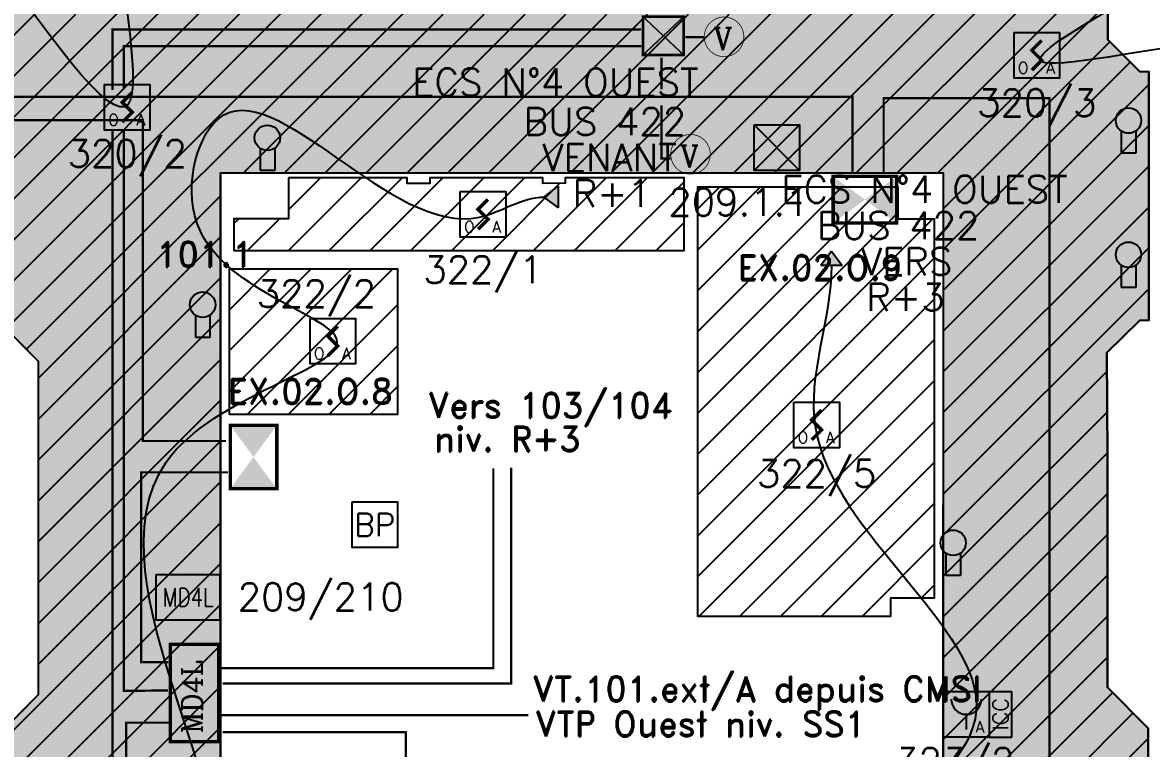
# Model space of a CAD drawing. Header units: millimetres. Extents: x 107 to 210, y 0 to 81.
# Drawn here: x 155.27 to 167.68, y 61.13 to 69.11 of the extents above; entities that cross this region are included whole.
import ezdxf
from ezdxf.enums import TextEntityAlignment as Align

# ---------------------------------------------------------------- set-up
doc = ezdxf.new("R2010")
doc.units = ezdxf.units.MM
doc.linetypes.add('CACHE2', pattern=[4.762499999999999, 3.175, -1.5875])
doc.linetypes.add('SLD', pattern=[0])
for name, color, linetype in [('ATEIS MISE EN SECURITE', 7, 'Continuous'), ('ATEIS ZONES MES', 7, 'Continuous'), ('JCC-ADRESSAGE', 6, 'Continuous'), ('JCC-ALARME GENERALE SELECTIVE', 3, 'Continuous'), ('JCC-BOUTON POUSSOIR REARMEMENT CCF', 3, 'Continuous'), ('JCC-COMMUN', 2, 'Continuous'), ('JCC-DECLENCHEUR MANUEL AVEC ISOLATEUR', 5, 'Continuous'), ('JCC-ELEMENT DEPORTE_4 L DAS', 1, 'Continuous'), ('JCC-FILERIE SDI', 6, 'Continuous'), ('JCC-INDICATEUR ACTION', 1, 'Continuous'), ('JCC-OPTIQUE_A', 1, 'Continuous'), ('JCC-UAE-SDI', 7, 'Continuous'), ('JCC-ZONING ZDA-ZDM', 5, 'Continuous')]:
    doc.layers.add(name, color=color, linetype=linetype)
doc.layers.add('JCC-MD4L', color=1, linetype='Continuous', lineweight=0)
doc.styles.add('HELVL', font='ROMAND.SHX')
doc.styles.add('ROMANC', font='romanc')
doc.styles.get("Standard").update_dxf_attribs({"font": 'romans.shx'})
doc.styles.add('TEXTE', font='romans.shx')
pattern_1 = [(45, (143.0897827529831, 5.6987882956156), (-0.2245064030267288, 0.2245064030267289), [])]

# ---------------------------------------------------------------- blocks, each defined once
blk = doc.blocks.new('indicateur action')
at = {"layer": 'JCC-INDICATEUR ACTION'}
blk.add_hatch(color=0, dxfattribs=at).paths.add_polyline_path([(0.8030127013912307, -0.0464669295174307, -0.3153438562594669), (-0.8030127013912235, -0.04646692951743026), (-0.8030127013912236, -2.50000000000001), (0.803012701391231, -2.500000000000011)])
at = {"layer": 'JCC-INDICATEUR ACTION', "color": 0}
for p, q in [((-0.8030127013912235, -0.04646692951742981), (-0.8030127013912237, -2.500000000000011)), ((0.8030127013912306, -0.0464669295174307), (0.8030127013912308, -2.500000000000011)), ((0.8030127013912305, -2.500000000000011), (-0.803012701391224, -2.500000000000011))]:
    blk.add_line(p, q, dxfattribs=at)
blk.add_circle((3.800067569315803e-15, 1.100153974300259), 1.39984602569973, dxfattribs=at)
at = {"layer": 'JCC-ADRESSAGE', "style": 'TEXTE'}
blk.add_attdef('ADRESSE', text='', height=3, dxfattribs=at).set_placement((3.552713678800501e-15, 4.999999999999989), align=Align.MIDDLE)
blk = doc.blocks.new('déclencheur manuel avec isolateur')
at = {"layer": 'JCC-DECLENCHEUR MANUEL AVEC ISOLATEUR', "color": 0}
for p, q in [((2.499999999999996, 2.499999999999996), (5.018215026867448, 2.499999999999996)), ((5.018215026867448, -2.500000000000004), (5.018215026867448, 2.499999999999996)), ((-3.552713678800501e-15, -3.552713678800501e-15), (-3.552713678800501e-15, -1.65819100732848)), ((2.499999999999996, -2.500000000000004), (5.018215026867448, -2.500000000000004))]:
    blk.add_line(p, q, dxfattribs=at)
blk.add_lwpolyline([(-2.500000000000004, 2.499999999999996), (2.499999999999996, 2.499999999999996), (2.499999999999996, -2.500000000000004), (-2.500000000000004, -2.500000000000004)], close=True, dxfattribs=at)
blk.add_arc((-3.552713678800501e-15, 1.658191007328472), 1.658191007328476, 180, 0, dxfattribs=at)
at = {"layer": 'JCC-ADRESSAGE', "style": 'TEXTE'}
blk.add_attdef('ADRESSE', text='', height=3, dxfattribs=at).set_placement((-3.552713678800501e-15, 4.999999999999996), align=Align.MIDDLE)
at = {"layer": 'JCC-DECLENCHEUR MANUEL AVEC ISOLATEUR', "color": 0}
blk.add_text('ICC', height=1.6683162539904, rotation=90, dxfattribs=at).set_placement((3.759107513433722, -3.552713678800501e-15), align=Align.MIDDLE_CENTER)
blk.add_text('A', height=1.25, dxfattribs=at).set_placement((1.499999999999996, -2.000000000000004), align=Align.CENTER)
blk = doc.blocks.new('alarme générale selective')
at = {"layer": 'JCC-ALARME GENERALE SELECTIVE', "color": 0}
for p, q in [((2.499999999999996, -2.500000000000004), (-2.500000000000004, 2.499999999999996)), ((-2.500000000000004, -2.500000000000004), (2.499999999999996, 2.499999999999996))]:
    blk.add_line(p, q, dxfattribs=at)
blk.add_lwpolyline([(-2.500000000000004, 2.499999999999996), (2.499999999999996, 2.499999999999996), (2.499999999999996, -2.500000000000004), (-2.500000000000004, -2.500000000000004)], close=True, dxfattribs=at)
at = {"layer": 'JCC-ADRESSAGE', "style": 'TEXTE'}
blk.add_attdef('ADRESSE', text='', height=3, dxfattribs=at).set_placement((-3.552713678800501e-15, 4.999999999999996), align=Align.MIDDLE)
blk = doc.blocks.new('optique_a')
at = {"layer": 'JCC-OPTIQUE_A', "color": 0}
blk.add_lwpolyline([(-2.500000000000004, 2.499999999999996), (2.499999999999996, 2.499999999999996), (2.499999999999996, -2.500000000000004), (-2.500000000000004, -2.500000000000004)], close=True, dxfattribs=at)
at = {"layer": 'JCC-OPTIQUE_A', "color": 0, "const_width": 0.3847028156401553}
blk.add_lwpolyline([(0.5440519393614025, 1.632155818084282), (-0.5440519393614309, 0.5440519393614258), (0.5440519393614238, -0.5440519393614325), (-0.5440519393614309, -1.632155818084268)], dxfattribs=at)
at = {"layer": 'JCC-ADRESSAGE', "style": 'TEXTE'}
blk.add_attdef('ADRESSE', text='', height=3, dxfattribs=at).set_placement((-3.552713678800501e-15, 4.999999999999996), align=Align.MIDDLE)
at = {"layer": 'JCC-OPTIQUE_A', "color": 0}
for s, p in [('O', (-1.500000000000004, -2.000000000000004)), ('A', (1.499999999999996, -2.000000000000004))]:
    blk.add_text(s, height=1.25, dxfattribs=at).set_placement(p, align=Align.CENTER)
blk = doc.blocks.new('MD4L')
at = {"layer": 'JCC-ELEMENT DEPORTE_4 L DAS', "color": 0}
blk.add_lwpolyline([(-3.5, 2.5), (3.5, 2.5), (3.5, -2.5), (-3.5, -2.5)], close=True, dxfattribs=at)
at = {"layer": 'JCC-ADRESSAGE', "style": 'TEXTE'}
blk.add_attdef('ADRESSE', text='', height=3, dxfattribs=at).set_placement((0, 5), align=Align.MIDDLE)
at = {"layer": 'JCC-ELEMENT DEPORTE_4 L DAS', "color": 0, "width": 0.8}
blk.add_text('MD4L', height=2, dxfattribs=at).set_placement((0, 0), align=Align.MIDDLE_CENTER)
blk = doc.blocks.new('commun')
at = {"layer": 'JCC-COMMUN', "color": 0}
blk.add_lwpolyline([(-2.5, 2.5), (2.5, 2.5), (2.5, -2.5), (-2.5, -2.5)], close=True, dxfattribs=at)
at = {"layer": 'JCC-ADRESSAGE', "style": 'TEXTE'}
blk.add_attdef('ADRESSE', text='', height=3, dxfattribs=at).set_placement((0, 5), align=Align.MIDDLE)
at = {"layer": 'JCC-COMMUN', "color": 0, "style": 'TEXTE'}
blk.add_attdef('GENRE', text='', height=2.5, dxfattribs=at).set_placement((0, 0), align=Align.MIDDLE)
blk = doc.blocks.new("VOLETS D'EXTRACTION DE DESENFUMAGE")
at = {"color": 1, "linetype": 'SLD', "const_width": 0.3729532922600144}
blk.add_lwpolyline([(-1.13686837721616e-13, 5.124033840068691), (-1.13686837721616e-13, 0), (6.972968962860321, 0), (6.972968962860321, 5.124033840068691)], close=True, dxfattribs=at)
at = {"color": 1, "linetype": 'SLD'}
blk.add_solid([(0, 5.124033840068577), (0, 0), (6.972968962860875, 0), (6.972968962860875, 5.124033840068577)], dxfattribs=at)
blk = doc.blocks.new('A$C20DD5AA8')
at = {"color": 4, "linetype": 'Continuous', "const_width": 0.3638002195688405}
blk.add_lwpolyline([(0.1819029594407766, 5.517656847112903), (0.1819029594407766, 0.1819002242664283), (10.88313824710531, 0.1819002242664283), (10.88313824710531, 5.517656847112903)], close=True, dxfattribs=at)
at = {"linetype": 'Continuous', "style": 'ROMANC'}
blk.add_text('MD4L', height=2.182801317413043, dxfattribs=at).set_placement((1.126129389353082, 2.004619311186161))
blk = doc.blocks.new('VENTOUSE ELECTROMANETIQUE A RUPTURE')
at = {"color": 4, "linetype": 'Continuous', "const_width": 0.005351014314215994}
blk.add_lwpolyline([(-0.142456962376265, 0, 1), (0.142456962376265, 0, 1)], format="xyb", close=True, dxfattribs=at)
at = {"color": 1, "linetype": 'SLD', "style": 'ROMANC'}
blk.add_text('V', height=0.1597979150226953, dxfattribs=at).set_placement((-0.07690751286792619, -0.09598116641438992))
blk = doc.blocks.new('BOITE DE RACCORDEMENT PCF')
at = {"color": 3, "linetype": 'Continuous', "const_width": 0.02}
blk.add_lwpolyline([(0, 0.2747815314361901), (0, 0), (0.292092409407644, 0), (0.292092409407644, 0.2747815314361901)], close=True, dxfattribs=at)
at = {"color": 3, "linetype": 'Continuous', "const_width": 0.01}
for points in [[(0.292092409407644, 0), (0, 0.2747815314361901)], [(0.292092409407644, 0.2747815314361901), (0, 0)]]:
    blk.add_lwpolyline(points, dxfattribs=at)

msp = doc.modelspace()

# ---------------------------------------------------------------- hatches: boundary and pattern name
at = {"layer": 'ATEIS ZONES MES'}
h = msp.add_hatch(dxfattribs=at)
h.set_pattern_fill('DOTS', color=5, scale=0.1, style=0)
h.set_pattern_definition([(0, (143.0897827529831, 5.6987882956156), (0.079375, 0.15875), [0, -0.15875])])
edge = h.paths.add_edge_path()
edge.add_line((167.6293019678575, 72.18225126282603), (167.6293214431465, 70.84881273851586))
edge.add_line((167.6293214431465, 70.84881273851586), (167.598997744981, 70.84881229561562))
edge.add_line((167.598997744981, 70.84881229561562), (167.1990029671635, 70.44881129561561))
edge.add_line((167.1990029671635, 70.44881129561561), (167.1990029671636, 69.97907529561563))
edge.add_line((167.1990029671636, 69.97907529561563), (167.1990029671635, 68.91832672706973))
edge.add_line((167.1990029671635, 68.91832672706973), (167.5506351678989, 68.56668852633426))
edge.add_line((167.5506351678989, 68.56668852633426), (167.6490039671635, 68.56668852633426))
edge.add_line((167.6490039671635, 68.56668852633426), (167.6490039671635, 65.83092606489693))
edge.add_line((167.6490039671635, 65.83092606489693), (167.5506351678989, 65.83092606489693))
edge.add_line((167.5506351678989, 65.83092606489693), (167.1876291209128, 65.47315430230299))
edge.add_line((167.1876291209128, 65.47315430230299), (167.1928695007151, 64.32904129561561))
edge.add_line((167.1928695007151, 64.32904129561561), (167.1928695007151, 61.79933229561559))
edge.add_line((167.1928695007151, 61.79933229561559), (167.6428705007151, 61.3490952956156))
edge.add_line((167.6428705007151, 61.3490952956156), (167.642870500716, 58.72898986416149))
edge.add_line((167.642870500716, 58.72898986416149), (167.1928695007151, 58.27898986416149))
edge.add_line((167.1928695007151, 58.27898986416149), (167.1928695007151, 54.86855772706971))
edge.add_line((167.1928695007151, 54.86855772706971), (167.6428705007151, 54.4185837270697))
edge.add_line((167.6428705007151, 54.4185837270697), (167.6428705007154, 53.19879629561559))
edge.add_line((167.6428705007154, 53.19879629561559), (161.8928585007151, 53.19879629561559))
edge.add_line((161.8928585007151, 53.19879629561559), (161.8928585007151, 54.74877629561561))
edge.add_line((161.8928585007151, 54.74877629561561), (165.3928305007151, 54.74877629561563))
edge.add_line((165.3928305007151, 54.74877629561563), (165.3931315007151, 57.46679729561561))
edge.add_line((165.3931315007151, 57.46679729561561), (165.3928305007151, 60.16141070751237))
edge.add_line((165.3928305007151, 60.16141070751237), (165.3931315007151, 67.4487732956156))
edge.add_line((165.3931315007151, 67.4487732956156), (157.4431515007151, 67.4487732956156))
edge.add_line((157.4431515007151, 67.4487732956156), (157.4431535007151, 60.3487742956156))
edge.add_line((157.4431535007151, 60.3487742956156), (157.4431535007151, 58.13359565188933))
edge.add_line((157.4431535007151, 58.13359565188933), (157.1576889318841, 58.13359565188933))
edge.add_line((157.1576889318841, 58.13359565188933), (155.5255102163, 58.13359565188932))
edge.add_line((155.5255102163, 58.13359565188932), (155.4933285007151, 58.13359565188932))
edge.add_line((155.4933285007151, 58.13359565188932), (155.4433315007151, 58.13359565188932))
edge.add_line((155.4433315007151, 58.13359565188932), (155.4432626882786, 58.27892167644509))
edge.add_line((155.4432626882786, 58.27892167644509), (154.9933305007151, 58.7288528641615))
edge.add_line((154.9933305007151, 58.7288528641615), (154.9934676608693, 61.26885571966304))
edge.add_line((154.9934676608693, 61.26885571966304), (155.4433315007151, 61.7188567270697))
edge.add_line((155.4433315007151, 61.7188567270697), (155.4433315007151, 65.37904486416149))
edge.add_line((155.4433315007151, 65.37904486416149), (154.9933305007151, 65.82904586416149))
edge.add_line((154.9933305007151, 65.82904586416149), (154.9933305007151, 67.24880629561561))
edge.add_line((154.9933305007151, 67.24880629561561), (151.5931475007151, 67.2488062956156))
edge.add_line((151.5931475007151, 67.2488062956156), (151.5931475007151, 67.2988062956156))
edge.add_line((151.5931475007151, 67.2988062956156), (151.4431475007151, 67.2988057956156))
edge.add_line((151.4431475007151, 67.2988057956156), (151.4431475007151, 68.9487962956156))
edge.add_line((151.4431475007151, 68.9487962956156), (151.5931475007151, 68.9487962956156))
edge.add_line((151.5931475007151, 68.9487962956156), (151.5931475007151, 69.1987962956156))
edge.add_line((151.5931475007151, 69.1987962956156), (152.6942710456305, 69.19879629561561))
edge.add_line((152.6942710456305, 69.19879629561561), (152.9597064371281, 69.46422755815499))
edge.add_line((152.9597064371281, 69.46422755815499), (152.9596974342522, 69.635228762064))
edge.add_line((152.9596974342522, 69.635228762064), (154.2931440624956, 69.635228762064))
edge.add_line((154.2931440624956, 69.635228762064), (154.2931440624956, 69.59879562268854))
edge.add_line((154.2931440624956, 69.59879562268854), (154.6931505007151, 69.1987962956156))
edge.add_line((154.6931505007151, 69.1987962956156), (156.26456248385, 69.19879629561561))
edge.add_line((156.26456248385, 69.19879629561561), (156.5299978753476, 69.46422755815499))
edge.add_line((156.5299978753476, 69.46422755815499), (156.5299969717241, 69.63462676206402))
edge.add_line((156.5299969717241, 69.63462676206402), (159.3565920280334, 69.63461179911923))
edge.add_line((159.3565920280334, 69.63461179911923), (159.3565911260825, 69.46422755815499))
edge.add_line((159.3565911260825, 69.46422755815499), (159.6220265175802, 69.1987962956156))
edge.add_line((159.6220265175802, 69.1987962956156), (163.46426148385, 69.1987962956156))
edge.add_line((163.46426148385, 69.1987962956156), (163.7296968753477, 69.46422755815499))
edge.add_line((163.7296968753477, 69.46422755815499), (163.7296968753477, 69.63462676206402))
edge.add_line((163.7296968753477, 69.63462676206402), (165.2431394979861, 69.63461361474498))
edge.add_line((165.2431394979861, 69.63461361474498), (165.2431394979861, 73.5488092956156))
edge.add_line((165.2431394979861, 73.5488092956156), (165.2931685007151, 73.5488092956156))
edge.add_line((165.2931685007151, 73.5488092956156), (165.2931725007151, 73.6988112956156))
edge.add_line((165.2931725007151, 73.6988112956156), (166.9431665007151, 73.6988112956156))
edge.add_line((166.9431665007151, 73.6988112956156), (166.9431665007151, 73.5488092956156))
edge.add_line((166.9431665007151, 73.5488092956156), (167.1931705007151, 73.5488092956156))
edge.add_line((167.1931705007151, 73.5488092956156), (167.1931705007151, 72.44768575070019))
edge.add_line((167.1931705007151, 72.44768575070019), (167.4586017632545, 72.18225035920253))
edge.add_line((167.4586017632545, 72.18225035920253), (167.6293019678707, 72.1822503592025))
at = {"layer": 'JCC-FILERIE SDI'}
for points in [[(160.9984261753374, 67.18749188533326), (161.1545796832442, 67.06950430906528), (161.1545796832442, 67.30547946160127)], [(164.1604715658215, 66.59260166283624), (164.0424839895535, 66.43644815492937), (164.2784591420895, 66.43644815492937)]]:
    msp.add_hatch(color=4, dxfattribs=at).paths.add_polyline_path(points)
at = {"layer": 'JCC-ZONING ZDA-ZDM'}
h = msp.add_hatch(dxfattribs=at)
h.set_pattern_fill('ANSI31', color=6, scale=0.1, style=0)
h.set_pattern_definition(pattern_1)
edge = h.paths.add_edge_path()
edge.add_line((167.6259452201255, 72.18225126282603), (167.6259646954146, 70.84881273851586))
edge.add_line((167.6259646954146, 70.84881273851586), (167.5956409972491, 70.84881229561562))
edge.add_line((167.5956409972491, 70.84881229561562), (167.1956462194315, 70.44881129561561))
edge.add_line((167.1956462194315, 70.44881129561561), (167.1956462194316, 69.97907529561563))
edge.add_line((167.1956462194316, 69.97907529561563), (167.1956462194315, 68.91832672706973))
edge.add_line((167.1956462194315, 68.91832672706973), (167.5472784201669, 68.56668852633426))
edge.add_line((167.5472784201669, 68.56668852633426), (167.6456472194315, 68.56668852633426))
edge.add_line((167.6456472194315, 68.56668852633426), (167.6456472194315, 65.83092606489693))
edge.add_line((167.6456472194315, 65.83092606489693), (167.5472784201669, 65.83092606489693))
edge.add_line((167.5472784201669, 65.83092606489693), (167.1842723731809, 65.47315430230299))
edge.add_line((167.1842723731809, 65.47315430230299), (167.1895127529831, 64.32904129561561))
edge.add_line((167.1895127529831, 64.32904129561561), (167.1895127529831, 61.79933229561559))
edge.add_line((167.1895127529831, 61.79933229561559), (167.6395137529831, 61.3490952956156))
edge.add_line((167.6395137529831, 61.3490952956156), (167.6395137529841, 58.72898986416149))
edge.add_line((167.6395137529841, 58.72898986416149), (167.1895127529831, 58.27898986416149))
edge.add_line((167.1895127529831, 58.27898986416149), (167.1895127529831, 54.86855772706971))
edge.add_line((167.1895127529831, 54.86855772706971), (167.6395137529831, 54.4185837270697))
edge.add_line((167.6395137529831, 54.4185837270697), (167.6395137529834, 53.19879629561559))
edge.add_line((167.6395137529834, 53.19879629561559), (161.8895017529831, 53.19879629561559))
edge.add_line((161.8895017529831, 53.19879629561559), (161.8895017529831, 54.74877629561561))
edge.add_line((161.8895017529831, 54.74877629561561), (165.3894737529831, 54.74877629561563))
edge.add_line((165.3894737529831, 54.74877629561563), (165.3897747529831, 57.46679729561561))
edge.add_line((165.3897747529831, 57.46679729561561), (165.3894737529831, 60.16141070751237))
edge.add_line((165.3894737529831, 60.16141070751237), (165.3897747529831, 67.4487732956156))
edge.add_line((165.3897747529831, 67.4487732956156), (157.4397947529831, 67.4487732956156))
edge.add_line((157.4397947529831, 67.4487732956156), (157.4397967529831, 60.3487742956156))
edge.add_line((157.4397967529831, 60.3487742956156), (157.4397967529831, 58.13359565188933))
edge.add_line((157.4397967529831, 58.13359565188933), (157.1543321841522, 58.13359565188933))
edge.add_line((157.1543321841522, 58.13359565188933), (155.522153468568, 58.13359565188932))
edge.add_line((155.522153468568, 58.13359565188932), (155.4899717529831, 58.13359565188932))
edge.add_line((155.4899717529831, 58.13359565188932), (155.4399747529831, 58.13359565188932))
edge.add_line((155.4399747529831, 58.13359565188932), (155.4399059405466, 58.27892167644509))
edge.add_line((155.4399059405466, 58.27892167644509), (154.9899737529831, 58.7288528641615))
edge.add_line((154.9899737529831, 58.7288528641615), (154.9901109131374, 61.26885571966304))
edge.add_line((154.9901109131374, 61.26885571966304), (155.4399747529831, 61.7188567270697))
edge.add_line((155.4399747529831, 61.7188567270697), (155.4399747529831, 65.37904486416149))
edge.add_line((155.4399747529831, 65.37904486416149), (154.9899737529831, 65.82904586416149))
edge.add_line((154.9899737529831, 65.82904586416149), (154.9899737529831, 67.24880629561561))
edge.add_line((154.9899737529831, 67.24880629561561), (151.5897907529831, 67.2488062956156))
edge.add_line((151.5897907529831, 67.2488062956156), (151.5897907529831, 67.2988062956156))
edge.add_line((151.5897907529831, 67.2988062956156), (151.4397907529831, 67.2988057956156))
edge.add_line((151.4397907529831, 67.2988057956156), (151.4397907529831, 68.9487962956156))
edge.add_line((151.4397907529831, 68.9487962956156), (151.5897907529831, 68.9487962956156))
edge.add_line((151.5897907529831, 68.9487962956156), (151.5897907529831, 69.1987962956156))
edge.add_line((151.5897907529831, 69.1987962956156), (152.6909142978985, 69.19879629561561))
edge.add_line((152.6909142978985, 69.19879629561561), (152.9563496893962, 69.46422755815499))
edge.add_line((152.9563496893962, 69.46422755815499), (152.9563406865202, 69.635228762064))
edge.add_line((152.9563406865202, 69.635228762064), (154.2897873147636, 69.635228762064))
edge.add_line((154.2897873147636, 69.635228762064), (154.2897873147636, 69.59879562268854))
edge.add_line((154.2897873147636, 69.59879562268854), (154.6897937529831, 69.1987962956156))
edge.add_line((154.6897937529831, 69.1987962956156), (156.261205736118, 69.19879629561561))
edge.add_line((156.261205736118, 69.19879629561561), (156.5266411276157, 69.46422755815499))
edge.add_line((156.5266411276157, 69.46422755815499), (156.5266402239922, 69.63462676206402))
edge.add_line((156.5266402239922, 69.63462676206402), (159.3532352803015, 69.63461179911923))
edge.add_line((159.3532352803015, 69.63461179911923), (159.3532343783506, 69.46422755815499))
edge.add_line((159.3532343783506, 69.46422755815499), (159.6186697698483, 69.1987962956156))
edge.add_line((159.6186697698483, 69.1987962956156), (163.460904736118, 69.1987962956156))
edge.add_line((163.460904736118, 69.1987962956156), (163.7263401276157, 69.46422755815499))
edge.add_line((163.7263401276157, 69.46422755815499), (163.7263401276157, 69.63462676206402))
edge.add_line((163.7263401276157, 69.63462676206402), (165.2397827502541, 69.63461361474498))
edge.add_line((165.2397827502541, 69.63461361474498), (165.2397827502541, 73.5488092956156))
edge.add_line((165.2397827502541, 73.5488092956156), (165.2898117529831, 73.5488092956156))
edge.add_line((165.2898117529831, 73.5488092956156), (165.2898157529831, 73.6988112956156))
edge.add_line((165.2898157529831, 73.6988112956156), (166.9398097529831, 73.6988112956156))
edge.add_line((166.9398097529831, 73.6988112956156), (166.9398097529831, 73.5488092956156))
edge.add_line((166.9398097529831, 73.5488092956156), (167.1898137529831, 73.5488092956156))
edge.add_line((167.1898137529831, 73.5488092956156), (167.1898137529831, 72.44768575070019))
edge.add_line((167.1898137529831, 72.44768575070019), (167.4552450155225, 72.18225035920253))
edge.add_line((167.4552450155225, 72.18225035920253), (167.6259452201387, 72.1822503592025))
h = msp.add_hatch(dxfattribs=at)
h.set_pattern_fill('ANSI31', color=3, scale=0.1, style=0)
h.set_pattern_definition(pattern_1)
h.paths.add_polyline_path([(158.1897867529831, 67.3987742956156), (158.1897867529831, 66.9487732956156), (157.5897937529831, 66.9487732956156), (157.5897937529831, 66.59833629561561), (162.5391747529831, 66.5983362956156), (162.5391262526121, 67.39877429267685), (161.2328644686559, 67.39877429267685), (161.2328644686559, 67.33812323962101), (160.9846787529831, 67.3377762956156), (160.9846787529831, 67.39877429267686), (159.7442837529831, 67.39877429267686), (159.7442837529831, 67.3377762956156), (159.4962007529831, 67.3377762956156), (159.4962007529831, 67.39877429267686)])
h = msp.add_hatch(dxfattribs=at)
h.set_pattern_fill('ANSI31', color=3, scale=0.1, style=0)
h.set_pattern_definition(pattern_1)
h.paths.add_polyline_path([(164.8897857529831, 67.2987902956156), (164.8897857529831, 66.9487732956156), (165.2897737529831, 66.9487732956156), (165.2897737529831, 62.7786032956156), (164.8100797529831, 62.7786032956156), (164.8100797529831, 62.57787729561561), (162.6891767529831, 62.5778772956156), (162.6891807529831, 67.2987902956156)])
h = msp.add_hatch(dxfattribs=at)
h.set_pattern_fill('ANSI31', color=3, scale=0.1, style=0)
h.set_pattern_definition(pattern_1)
edge = h.paths.add_edge_path()
edge.add_line((157.5398027529831, 64.79833329561559), (157.5398027529831, 66.3983312956156))
edge.add_line((157.5398027529831, 66.3983312956156), (159.3891797529831, 66.3983312956156))
edge.add_line((159.3891797529831, 66.3983312956156), (159.3892852938605, 64.79845530257793))
edge.add_line((159.3892852938605, 64.79845530257793), (157.5398027529831, 64.79845530257793))

# ---------------------------------------------------------------- linework, layer by layer
at = {"layer": 'ATEIS MISE EN SECURITE', "color": 6, "const_width": 0.025}
for points in [[(156.2552264680053, 68.36565572325799), (156.2552264680053, 69.02899339659172), (162.0642033843964, 69.02899339659172)], [(162.5524374562498, 68.94355188548292), (162.7626593000999, 68.94355188548292)], [(162.0678847424861, 68.84494839875296), (156.3794039632205, 68.84494839875296), (156.3794039632205, 68.37056046406403)], [(162.2907325327706, 68.7206224390369), (162.2907325327706, 68.37246329567651)], [(162.2907325327706, 68.19496381586436), (162.2907325327706, 67.6102623468758), (162.3936982532476, 67.6102623468758)], [(152.4597784558348, 52.23758425913996), (152.4597784558348, 51.63199357453433), (156.2552264680053, 51.63199357453433), (156.2552264680053, 67.92424272309859)], [(156.3794039632205, 67.92424272309859), (156.3794039632205, 61.75861182325744), (156.8660659014359, 61.76326426295682)]]:
    msp.add_lwpolyline(points, dxfattribs=at)
at = {"layer": 'ATEIS MISE EN SECURITE', "color": 3, "const_width": 0.025}
for points in [[(152.0394516317212, 68.28810685816984), (164.3900760728394, 68.28810685816984), (164.3900760728394, 67.45531030786384)], [(164.7338921195641, 67.44426557170044), (164.7338921195641, 68.27285686049689), (166.5563819348153, 68.27285686049689), (166.5563819348153, 58.18047698123112), (165.4063112869907, 58.18047698123112)], [(157.5028957912391, 64.50582250274286), (156.588463527433, 64.50582250274286), (156.588463527433, 68.03364113923556), (152.0278764846602, 68.03364113923556)], [(156.8677709334424, 62.07593478987414), (156.5719012923735, 62.07593478987414), (156.5719012923735, 64.16096207350057), (157.5241168216174, 64.16096207350057)], [(156.8857634622048, 61.40911335589632), (156.4065401826385, 61.40911335589632), (156.4065401826385, 50.37485461576495), (159.3802030821394, 50.37485461576495), (159.3802030821394, 37.65722885478928), (158.1883147392112, 37.65722885478928)]]:
    msp.add_lwpolyline(points, dxfattribs=at)
at = {"layer": 'ATEIS MISE EN SECURITE', "color": 4, "linetype": 'CACHE2', "ltscale": 0.1, "const_width": 0.025}
msp.add_lwpolyline([(157.457117736961, 62.0076274896937), (160.4425658614359, 62.0076274896937), (160.4425658614359, 64.20338272146515)], dxfattribs=at)
at = {"layer": 'ATEIS MISE EN SECURITE', "color": 1, "linetype": 'CACHE2', "ltscale": 0.1, "const_width": 0.025}
for points in [[(157.4663889881146, 61.84086118112293), (160.6372689813861, 61.84086118112293), (160.6372689813861, 64.21264748652908)], [(157.4415732344154, 61.49128585601639), (160.8288367592137, 61.49128585601639)]]:
    msp.add_lwpolyline(points, dxfattribs=at)
at = {"layer": 'ATEIS MISE EN SECURITE', "color": 5, "linetype": 'CACHE2', "ltscale": 0.1, "const_width": 0.025}
msp.add_lwpolyline([(157.4657931894812, 61.30398152096504), (159.479507128858, 61.30398152096504), (159.479507128858, 60.8817704376429), (162.3472512086387, 60.8817704376429)], dxfattribs=at)
at = {"layer": 'ATEIS ZONES MES', "color": 5}
for points in [[(167.1990029671636, 69.97907529561563), (167.1990029671635, 68.91832672706973), (167.5506351678989, 68.56668852633426), (167.6490039671635, 68.56668852633426), (167.6490039671635, 65.83092606489693), (167.5506351678989, 65.83092606489693), (167.1876291209128, 65.47315430230299), (167.1928695007151, 64.32904129561561), (167.1928695007151, 61.79933229561559), (167.6428705007151, 61.3490952956156), (167.642870500716, 58.72898986416149)], [(165.3928305007151, 60.16141070751237), (165.3931315007151, 67.4487732956156), (157.4431515007151, 67.4487732956156), (157.4431515007151, 67.4487732956156), (157.4431535007151, 60.3487742956156)], [(154.9934676608693, 61.26885571966304), (155.4433315007151, 61.7188567270697), (155.4433315007151, 65.37904486416149), (154.9933305007151, 65.82904586416149)]]:
    msp.add_lwpolyline(points, dxfattribs=at)
at = {"layer": 'JCC-FILERIE SDI', "color": 4}
for p, q in [((160.9984261753374, 67.18749188533326), (161.1545796832442, 67.30547946160124)), ((160.9984261753374, 67.18749188533326), (161.1545796832442, 67.30547946160127)), ((161.1545796832442, 67.30547946160124), (161.1545796832442, 67.06950430906528)), ((161.1545796832442, 67.30547946160127), (161.1545796832442, 67.06950430906528)), ((160.9984261753374, 67.18749188533326), (161.1545796832442, 67.06950430906528)), ((160.9984261753374, 67.18749188533326), (161.1545796832442, 67.06950430906528)), ((164.1604715658215, 66.59260166283624), (164.0424839895535, 66.43644815492937)), ((164.1604715658215, 66.59260166283624), (164.0424839895535, 66.43644815492937)), ((164.1604715658215, 66.59260166283624), (164.2784591420895, 66.43644815492937)), ((164.1604715658215, 66.59260166283624), (164.2784591420895, 66.43644815492937)), ((164.2784591420895, 66.43644815492937), (164.0424839895535, 66.43644815492937)), ((164.2784591420895, 66.43644815492937), (164.0424839895535, 66.43644815492937))]:
    msp.add_line(p, q, dxfattribs=at)
at = {"layer": 'JCC-FILERIE SDI', "color": 4, "start_tangent": (0, -1), "end_tangent": (1, 0)}
msp.add_spline([(164.1604715658215, 66.43644815492937), (163.9837724723471, 64.6485151932985), (165.7507650369383, 61.53618734946573), (163.3427233285822, 58.81541735075024), (163.2985483514827, 56.18870103668682), (162.9451497570721, 53.98137629934607), (165.8165130819946, 54.20210881287758), (169.4609354501949, 54.18003556152443), (171.2058407299672, 54.44491457776225), (166.5012225785351, 58.70505109398449), (171.1837534451483, 58.61675808857188), (171.2058407299672, 61.42006061244772), (171.1840235923588, 65.6620566602007), (171.0735867608028, 68.6640182472677), (166.456303168625, 68.69282124549056), (171.1830086048759, 72.35698017416492), (169.5706278489403, 72.8205184525811), (163.4965907044272, 72.84259170393425), (159.8079933591274, 72.77637194987479), (156.5149665028546, 72.84480722734192), (156.4266165486555, 68.2094252391289), (152.5392328250626, 72.84480722734192), (152.7601068956365, 65.91380749637554), (152.8481720339983, 61.3118818218954), (152.7598224872611, 58.77345831425739), (156.1612835000686, 60.23029270457818), (157.0226924975454, 60.14199969916558), (156.8459929966091, 64.27382330367885), (158.7234228002182, 65.6202914372339), (157.2214792833004, 66.81224661232969), (157.4202656615936, 68.04834848911895), (160.2916289865161, 66.96675937180174), (160.9984261753374, 67.18749188533326)], degree=3, dxfattribs=at)
at = {"layer": 'JCC-ZONING ZDA-ZDM', "color": 6}
for points in [[(167.1956462194316, 69.97907529561563), (167.1956462194315, 68.91832672706973), (167.5472784201669, 68.56668852633426), (167.6456472194315, 68.56668852633426), (167.6456472194315, 65.83092606489693), (167.5472784201669, 65.83092606489693), (167.1842723731809, 65.47315430230299), (167.1895127529831, 64.32904129561561), (167.1895127529831, 61.79933229561559), (167.6395137529831, 61.3490952956156), (167.6395137529841, 58.72898986416149)], [(165.3894737529831, 60.16141070751237), (165.3897747529831, 67.4487732956156), (157.4397947529831, 67.4487732956156), (157.4397947529831, 67.4487732956156), (157.4397967529831, 60.3487742956156)], [(154.9901109131374, 61.26885571966304), (155.4399747529831, 61.7188567270697), (155.4399747529831, 65.37904486416149), (154.9899737529831, 65.82904586416149)]]:
    msp.add_lwpolyline(points, dxfattribs=at)
at = {"layer": 'JCC-ZONING ZDA-ZDM', "color": 3}
for points in [[(158.1897867529831, 67.3987742956156), (158.1897867529831, 66.9487732956156), (157.5897937529831, 66.9487732956156), (157.5897937529831, 66.59833629561561), (162.5391747529831, 66.5983362956156), (162.5391262526121, 67.39877429267685), (161.2328644686559, 67.39877429267685), (161.2328644686559, 67.33812323962101), (160.9846787529831, 67.3377762956156), (160.9846787529831, 67.39877429267686), (159.7442837529831, 67.39877429267686), (159.7442837529831, 67.3377762956156), (159.4962007529831, 67.3377762956156), (159.4962007529831, 67.39877429267686), (158.1897867529831, 67.3987742956156)], [(164.8897857529831, 67.2987902956156), (164.8897857529831, 66.9487732956156), (165.2897737529831, 66.9487732956156), (165.2897737529831, 62.7786032956156), (164.8100797529831, 62.7786032956156), (164.8100797529831, 62.57787729561561), (162.6891767529831, 62.5778772956156), (162.6891807529831, 67.2987902956156), (164.8897857529831, 67.2987902956156)], [(157.5398027529831, 64.79833329561559), (157.5398027529831, 66.3983312956156), (159.3891797529831, 66.3983312956156), (159.3892852938605, 64.79845530257793), (157.5398027529831, 64.79845530257793)]]:
    msp.add_lwpolyline(points, dxfattribs=at)

# ---------------------------------------------------------------- block references
at = {"layer": 'ATEIS MISE EN SECURITE', "linetype": 'Continuous'}
for name, p, xscale, yscale, zscale in [('BOITE DE RACCORDEMENT PCF', (162.0881523833899, 68.74951420167454), 1.5274875, 1.5274875, 1.5274875), ('VENTOUSE ELECTROMANETIQUE A RUPTURE', (162.9792720070215, 68.9482335928298), 1.5274875, 1.5274875, 1.5274875), ('VENTOUSE ELECTROMANETIQUE A RUPTURE', (162.6101946831424, 67.65740742705351), 1.5274875, 1.5274875, 1.5274875), ("VOLETS D'EXTRACTION DE DESENFUMAGE", (164.178302308153, 66.9023169848983), 0.1, 0.1, 0.1)]:
    msp.add_blockref(name, p, dxfattribs=dict(at, xscale=xscale, yscale=yscale, zscale=zscale))
at = {"layer": 'ATEIS MISE EN SECURITE', "linetype": 'Continuous', "xscale": 0.1, "yscale": 0.1, "zscale": 0.1, "rotation": 90}
msp.add_blockref("VOLETS D'EXTRACTION DE DESENFUMAGE", (158.0617818268663, 63.98035309219752), dxfattribs=at)
at = {"layer": 'ATEIS MISE EN SECURITE', "color": 0, "xscale": 0.1, "yscale": 0.1, "zscale": 0.1, "rotation": 90}
msp.add_blockref('A$C20DD5AA8', (157.441808985765, 61.18093039790479), dxfattribs=at)
at = {"layer": 'JCC-ALARME GENERALE SELECTIVE', "lineweight": 0}
ref = msp.add_blockref('alarme générale selective', (163.5595012852483, 67.72957991467024), dxfattribs=dict(at, xscale=0.1000000000000014, yscale=0.1000000000000014))
ref.add_attrib('ADRESSE', '209.1.1', dxfattribs={"layer": 'JCC-ADRESSAGE', "height": 0.3000000000000173, "style": 'TEXTE'}).set_placement((163.1372225956515, 67.13211622766454), align=Align.MIDDLE)
at = {"layer": 'JCC-BOUTON POUSSOIR REARMEMENT CCF'}
ref = msp.add_blockref('commun', (159.1391797529831, 63.58531867582617), dxfattribs=dict(at, xscale=0.1000000000000014, yscale=0.1000000000000014))
ref.add_attrib('GENRE', 'BP', dxfattribs={"layer": 'JCC-COMMUN', "color": 0, "height": 0.25, "style": 'TEXTE'}).set_placement((159.1391797529831, 63.58531867582617), align=Align.MIDDLE)
at = {"layer": 'JCC-DECLENCHEUR MANUEL AVEC ISOLATEUR'}
ref = msp.add_blockref('déclencheur manuel avec isolateur', (165.6422836148282, 61.50126032138888), dxfattribs=dict(at, xscale=0.1000000000000014, yscale=0.1000000000000014))
ref.add_attrib('ADRESSE', '323/2', dxfattribs={"layer": 'JCC-ADRESSAGE', "height": 0.3000000000000013, "style": 'TEXTE'}).set_placement((165.516482551976, 60.96091344470307), align=Align.MIDDLE)
at = {"layer": 'JCC-INDICATEUR ACTION', "lineweight": 0, "xscale": 0.1000000000000014, "yscale": 0.1000000000000014}
for p in [(167.4255971999025, 67.91801066027338), (157.9579068266632, 67.72832751138733), (167.4255971999025, 66.4427751282604), (157.2463553729082, 65.89393104017402), (165.4980585521874, 63.27661965680398)]:
    msp.add_blockref('indicateur action', p, dxfattribs=at)
at = {"layer": 'JCC-MD4L', "lineweight": 0}
ref = msp.add_blockref('MD4L', (157.086884743489, 62.78770960855127), dxfattribs=dict(at, xscale=0.1000000000000014, yscale=0.1000000000000014))
ref.add_attrib('ADRESSE', '209/210', dxfattribs={"layer": 'JCC-ADRESSAGE', "height": 0.2999999999995908, "style": 'TEXTE'}).set_placement((158.5442407120106, 62.76975943426078), align=Align.MIDDLE)
at = {"layer": 'JCC-OPTIQUE_A', "lineweight": 0}
ref = msp.add_blockref('optique_a', (166.4172500798087, 68.74561933708652), dxfattribs=dict(at, xscale=0.09999999999999964, yscale=0.09999999999999964))
ref.add_attrib('ADRESSE', '320/3', dxfattribs={"layer": 'JCC-ADRESSAGE', "height": 0.3000000000000173, "style": 'TEXTE'}).set_placement((166.4172500798087, 68.20301287526874), align=Align.MIDDLE)
ref = msp.add_blockref('optique_a', (156.4172500798087, 68.17304003433111), dxfattribs=dict(at, xscale=0.09999999999999964, yscale=0.09999999999999964))
ref.add_attrib('ADRESSE', '320/2', dxfattribs={"layer": 'JCC-ADRESSAGE', "height": 0.3000000000000173, "style": 'TEXTE'}).set_placement((156.4172500798087, 67.64311118673677), align=Align.MIDDLE)
ref = msp.add_blockref('optique_a', (160.3283543370474, 66.99684652192565), dxfattribs=dict(at, xscale=0.1000000000000014, yscale=0.1000000000000014))
ref.add_attrib('ADRESSE', '322/1', dxfattribs={"layer": 'JCC-ADRESSAGE', "height": 0.3000000000000173, "style": 'TEXTE'}).set_placement((160.3283543370474, 66.36746336139174), align=Align.MIDDLE)
ref = msp.add_blockref('optique_a', (158.6772134652926, 65.6037326738682), dxfattribs=dict(at, xscale=0.1000000000000014, yscale=0.1000000000000014))
ref.add_attrib('ADRESSE', '322/2', dxfattribs={"layer": 'JCC-ADRESSAGE', "height": 0.3000000000000173, "style": 'TEXTE'}).set_placement((158.4964974191918, 66.10373267386822), align=Align.MIDDLE)
ref = msp.add_blockref('optique_a', (163.9963560884934, 64.6815706165965), dxfattribs=dict(at, xscale=0.1000000000000014, yscale=0.1000000000000014))
ref.add_attrib('ADRESSE', '322/5', dxfattribs={"layer": 'JCC-ADRESSAGE', "height": 0.3000000000000173, "style": 'TEXTE'}).set_placement((163.9963560884934, 64.12785681078338), align=Align.MIDDLE)

# ---------------------------------------------------------------- texts
at = {"layer": 'ATEIS MISE EN SECURITE', "color": 0, "style": 'HELVL'}
for s, p in [('101.1', (156.7341646504031, 66.42081696264444)), ('EX.02.O.9', (163.1258739887857, 66.27336018561269)), ('EX.02.O.8', (157.5213494565776, 64.91337247087552)), ('Vers 103/104', (159.7233169697253, 64.75996266544959)), ('niv. R+3', (159.7881695191555, 64.39117492834771)), ('VT.101.ext/A depuis CMSI', (160.8729439834698, 61.64364720655033)), ('VTP Ouest niv. SS1', (160.9006122652708, 61.25774327049314))]:
    msp.add_text(s, height=0.27494775, dxfattribs=at).set_placement(p)
at = {"layer": 'JCC-FILERIE SDI', "color": 4}
for s, p in [('BUS 422', (160.7748013439619, 67.86634428897332)), ('VENANT', (160.9822562654416, 67.47223700345853)), ('R+1', (161.3132487260094, 67.07812971794374)), ('BUS 422', (163.999123480518, 66.72352449425273)), ('VERS', (164.4845379291626, 66.32941720873794)), ('R+3', (164.5418081089938, 65.93530992322314))]:
    msp.add_text(s, height=0.3, dxfattribs=at).set_placement(p)
at = {"layer": 'JCC-UAE-SDI', "color": 4}
for p in [(159.5508568139622, 68.30043819641082), (163.6083301665881, 67.12223692002578)]:
    msp.add_text('ECS N°4 OUEST', height=0.3, dxfattribs=at).set_placement(p)

doc.saveas('drawing.dxf')
